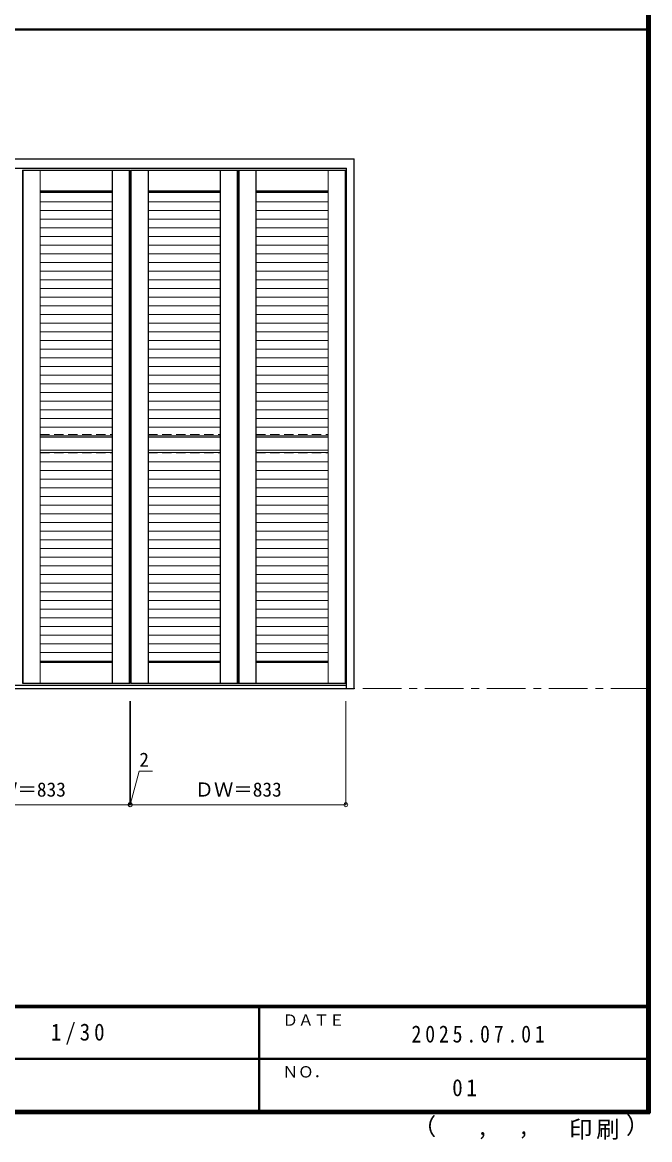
# Model space of a CAD drawing. Units: millimetres, scale not verified. Extents: x -6000 to 5700, y -4307 to 4260.
# Drawn here: x 3273 to 5700, y -4307 to 12 of the extents above; entities that cross this region are included whole.
import ezdxf
from ezdxf.enums import TextEntityAlignment as Align

# ---------------------------------------------------------------- set-up
doc = ezdxf.new("R2010")
doc.units = ezdxf.units.MM
doc.header["$LTSCALE"] = 30
doc.header["$PDMODE"] = 32
doc.header["$PDSIZE"] = 15
doc.linetypes.add('CHAIN1', pattern=[8, 5, -1, 1, -1])
doc.linetypes.add('DASHED1', pattern=[1.8, 1.2, -0.6])
for name, color, linetype, lineweight in [('0-1_通り芯', 7, 'CHAIN1', 18), ('0-2_扉', 3, 'Continuous', 25), ('0-3_仕上げ', 7, 'Continuous', 18), ('0-4_枠', 3, 'Continuous', 25), ('0-B_寸法', 4, 'Continuous', 9), ('F-1_枠', 6, 'Continuous', 40)]:
    doc.layers.add(name, color=color, linetype=linetype, lineweight=lineweight)
doc.layers.add('F-A_文字', color=7, linetype='Continuous')
doc.styles.add('ＭＳ ゴシック', font='')
doc.styles.get('ＭＳ ゴシック').set_extended_font_data('MS Gothic')

msp = doc.modelspace()

# ---------------------------------------------------------------- linework, layer by layer
at = {"layer": '0-1_通り芯'}
msp.add_line((-5490, -2562.5), (5700, -2562.5), dxfattribs=at)
at = {"layer": '0-2_扉'}
for p, q in [((3273.76, -559), (3273.76, -2542)), ((3273.76, -559), (3689.76, -559)), ((3689.76, -559), (3689.76, -2542)), ((3691.76, -559), (3691.76, -2542)), ((3691.76, -559), (4107.76, -559)), ((4107.76, -559), (4107.76, -2542)), ((4108.76, -559), (4524.76, -559)), ((4108.76, -559), (4108.76, -2542)), ((4524.76, -559), (4524.76, -2542)), ((3273.76, -2542), (3689.76, -2542)), ((3691.76, -2542), (4107.76, -2542)), ((4108.76, -2542), (4524.76, -2542))]:
    msp.add_line(p, q, dxfattribs=at)
at = {"layer": '0-3_仕上げ'}
for p, q in [((3276.76, -559), (3276.76, -2542)), ((3341.76, -559), (3341.76, -2542)), ((3342.76, -559), (3342.76, -2542)), ((3620.76, -2542), (3620.76, -559)), ((3621.76, -2542), (3621.76, -559)), ((3686.76, -559), (3686.76, -2542)), ((3694.76, -559), (3694.76, -2542)), ((3759.76, -559), (3759.76, -2542)), ((3760.76, -559), (3760.76, -2542)), ((4038.76, -2542), (4038.76, -559)), ((4039.76, -2542), (4039.76, -559)), ((4104.76, -559), (4104.76, -2542)), ((4111.76, -559), (4111.76, -2542)), ((4176.76, -559), (4176.76, -2542)), ((4177.76, -559), (4177.76, -2542)), ((4455.76, -2542), (4455.76, -559)), ((4456.76, -2542), (4456.76, -559)), ((4521.76, -559), (4521.76, -2542)), ((3620.76, -639), (3342.76, -639)), ((3620.76, -642), (3342.76, -642)), ((3620.76, -645.46), (3342.76, -645.46)), ((4038.76, -639), (3760.76, -639)), ((4038.76, -642), (3760.76, -642)), ((4038.76, -645.46), (3760.76, -645.46)), ((4455.76, -639), (4177.76, -639)), ((4455.76, -642), (4177.76, -642)), ((4455.76, -645.46), (4177.76, -645.46)), ((3620.76, -681.53), (3342.76, -681.53)), ((4038.76, -681.53), (3760.76, -681.53)), ((4455.76, -681.53), (4177.76, -681.53)), ((3620.76, -715.03), (3342.76, -715.03)), ((4038.76, -715.03), (3760.76, -715.03)), ((4455.76, -715.03), (4177.76, -715.03)), ((3620.76, -748.53), (3342.76, -748.53)), ((4038.76, -748.53), (3760.76, -748.53)), ((4455.76, -748.53), (4177.76, -748.53)), ((3620.76, -782.03), (3342.76, -782.03)), ((3620.76, -815.53), (3342.76, -815.53)), ((4038.76, -782.03), (3760.76, -782.03)), ((4038.76, -815.53), (3760.76, -815.53)), ((4455.76, -782.03), (4177.76, -782.03)), ((4455.76, -815.53), (4177.76, -815.53)), ((3620.76, -849.03), (3342.76, -849.03)), ((4038.76, -849.03), (3760.76, -849.03)), ((4455.76, -849.03), (4177.76, -849.03)), ((3620.76, -882.53), (3342.76, -882.53)), ((4038.76, -882.53), (3760.76, -882.53)), ((4455.76, -882.53), (4177.76, -882.53)), ((3620.76, -916.03), (3342.76, -916.03)), ((3620.76, -949.53), (3342.76, -949.53)), ((4038.76, -916.03), (3760.76, -916.03)), ((4038.76, -949.53), (3760.76, -949.53)), ((4455.76, -916.03), (4177.76, -916.03)), ((4455.76, -949.53), (4177.76, -949.53)), ((3620.76, -983.03), (3342.76, -983.03)), ((4038.76, -983.03), (3760.76, -983.03)), ((4455.76, -983.03), (4177.76, -983.03)), ((3620.76, -1016.53), (3342.76, -1016.53)), ((4038.76, -1016.53), (3760.76, -1016.53)), ((4455.76, -1016.53), (4177.76, -1016.53)), ((3620.76, -1050.03), (3342.76, -1050.03)), ((4038.76, -1050.03), (3760.76, -1050.03)), ((4455.76, -1050.03), (4177.76, -1050.03)), ((3620.76, -1083.53), (3342.76, -1083.53)), ((3620.76, -1117.03), (3342.76, -1117.03)), ((4038.76, -1083.53), (3760.76, -1083.53)), ((4038.76, -1117.03), (3760.76, -1117.03)), ((4455.76, -1083.53), (4177.76, -1083.53)), ((4455.76, -1117.03), (4177.76, -1117.03)), ((3620.76, -1150.53), (3342.76, -1150.53)), ((4038.76, -1150.53), (3760.76, -1150.53)), ((4455.76, -1150.53), (4177.76, -1150.53)), ((3620.76, -1184.03), (3342.76, -1184.03)), ((4038.76, -1184.03), (3760.76, -1184.03)), ((4455.76, -1184.03), (4177.76, -1184.03)), ((3620.76, -1217.53), (3342.76, -1217.53)), ((3620.76, -1251.03), (3342.76, -1251.03)), ((4038.76, -1217.53), (3760.76, -1217.53)), ((4038.76, -1251.03), (3760.76, -1251.03)), ((4455.76, -1217.53), (4177.76, -1217.53)), ((4455.76, -1251.03), (4177.76, -1251.03)), ((3620.76, -1284.53), (3342.76, -1284.53)), ((4038.76, -1284.53), (3760.76, -1284.53)), ((4455.76, -1284.53), (4177.76, -1284.53)), ((3620.76, -1318.03), (3342.76, -1318.03)), ((4038.76, -1318.03), (3760.76, -1318.03)), ((4455.76, -1318.03), (4177.76, -1318.03)), ((3620.76, -1351.53), (3342.76, -1351.53)), ((4038.76, -1351.53), (3760.76, -1351.53)), ((4455.76, -1351.53), (4177.76, -1351.53)), ((3620.76, -1385.03), (3342.76, -1385.03)), ((3620.76, -1418.53), (3342.76, -1418.53)), ((4038.76, -1385.03), (3760.76, -1385.03)), ((4038.76, -1418.53), (3760.76, -1418.53)), ((4455.76, -1385.03), (4177.76, -1385.03)), ((4455.76, -1418.53), (4177.76, -1418.53)), ((3620.76, -1452.03), (3342.76, -1452.03)), ((4038.76, -1452.03), (3760.76, -1452.03)), ((4455.76, -1452.03), (4177.76, -1452.03)), ((3620.76, -1485.53), (3342.76, -1485.53)), ((4038.76, -1485.53), (3760.76, -1485.53)), ((4455.76, -1485.53), (4177.76, -1485.53)), ((3620.76, -1519.03), (3342.76, -1519.03)), ((3620.76, -1552.53), (3342.76, -1552.53)), ((4038.76, -1519.03), (3760.76, -1519.03)), ((4038.76, -1552.53), (3760.76, -1552.53)), ((4455.76, -1519.03), (4177.76, -1519.03)), ((4455.76, -1552.53), (4177.76, -1552.53)), ((3620.76, -1586.03), (3342.76, -1586.03)), ((3342.76, -1592), (3620.76, -1592)), ((4038.76, -1586.03), (3760.76, -1586.03)), ((3760.76, -1592), (4038.76, -1592)), ((4455.76, -1586.03), (4177.76, -1586.03)), ((4177.76, -1592), (4455.76, -1592)), ((3342.76, -1641.41), (3620.76, -1641.41)), ((3342.76, -1650.46), (3620.76, -1650.46)), ((3760.76, -1641.41), (4038.76, -1641.41)), ((3760.76, -1650.46), (4038.76, -1650.46)), ((4177.76, -1641.41), (4455.76, -1641.41)), ((4177.76, -1650.46), (4455.76, -1650.46)), ((3342.76, -1686.54), (3620.76, -1686.54)), ((3342.76, -1720.03), (3620.76, -1720.03)), ((3760.76, -1686.54), (4038.76, -1686.54)), ((3760.76, -1720.03), (4038.76, -1720.03)), ((4177.76, -1686.54), (4455.76, -1686.54)), ((4177.76, -1720.03), (4455.76, -1720.03)), ((3342.76, -1753.53), (3620.76, -1753.53)), ((3760.76, -1753.53), (4038.76, -1753.53)), ((4177.76, -1753.53), (4455.76, -1753.53)), ((3342.76, -1787.03), (3620.76, -1787.03)), ((3760.76, -1787.03), (4038.76, -1787.03)), ((4177.76, -1787.03), (4455.76, -1787.03)), ((3342.76, -1820.54), (3620.76, -1820.54)), ((3342.76, -1854.04), (3620.76, -1854.04)), ((3760.76, -1820.54), (4038.76, -1820.54)), ((3760.76, -1854.04), (4038.76, -1854.04)), ((4177.76, -1820.54), (4455.76, -1820.54)), ((4177.76, -1854.04), (4455.76, -1854.04)), ((3342.76, -1887.54), (3620.76, -1887.54)), ((3760.76, -1887.54), (4038.76, -1887.54)), ((4177.76, -1887.54), (4455.76, -1887.54)), ((3342.76, -1921.04), (3620.76, -1921.04)), ((3760.76, -1921.04), (4038.76, -1921.04)), ((4177.76, -1921.04), (4455.76, -1921.04)), ((3342.76, -1954.54), (3620.76, -1954.54)), ((3760.76, -1954.54), (4038.76, -1954.54)), ((4177.76, -1954.54), (4455.76, -1954.54)), ((3342.76, -1988.04), (3620.76, -1988.04)), ((3342.76, -2021.54), (3620.76, -2021.54)), ((3760.76, -1988.04), (4038.76, -1988.04)), ((3760.76, -2021.54), (4038.76, -2021.54)), ((4177.76, -1988.04), (4455.76, -1988.04)), ((4177.76, -2021.54), (4455.76, -2021.54)), ((3342.76, -2055.04), (3620.76, -2055.04)), ((3760.76, -2055.04), (4038.76, -2055.04)), ((4177.76, -2055.04), (4455.76, -2055.04)), ((3342.76, -2088.54), (3620.76, -2088.54)), ((3760.76, -2088.54), (4038.76, -2088.54)), ((4177.76, -2088.54), (4455.76, -2088.54)), ((3342.76, -2122.04), (3620.76, -2122.04)), ((3342.76, -2155.54), (3620.76, -2155.54)), ((3760.76, -2122.04), (4038.76, -2122.04)), ((3760.76, -2155.54), (4038.76, -2155.54)), ((4177.76, -2122.04), (4455.76, -2122.04)), ((4177.76, -2155.54), (4455.76, -2155.54)), ((3342.76, -2189.04), (3620.76, -2189.04)), ((3760.76, -2189.04), (4038.76, -2189.04)), ((4177.76, -2189.04), (4455.76, -2189.04)), ((3342.76, -2222.53), (3620.76, -2222.53)), ((3760.76, -2222.53), (4038.76, -2222.53)), ((4177.76, -2222.53), (4455.76, -2222.53)), ((3342.76, -2256.03), (3620.76, -2256.03)), ((3760.76, -2256.03), (4038.76, -2256.03)), ((4177.76, -2256.03), (4455.76, -2256.03)), ((3342.76, -2289.53), (3620.76, -2289.53)), ((3342.76, -2323.04), (3620.76, -2323.04)), ((3760.76, -2289.53), (4038.76, -2289.53)), ((3760.76, -2323.04), (4038.76, -2323.04)), ((4177.76, -2289.53), (4455.76, -2289.53)), ((4177.76, -2323.04), (4455.76, -2323.04)), ((3342.76, -2356.54), (3620.76, -2356.54)), ((3760.76, -2356.54), (4038.76, -2356.54)), ((4177.76, -2356.54), (4455.76, -2356.54)), ((3342.76, -2390.04), (3620.76, -2390.04)), ((3760.76, -2390.04), (4038.76, -2390.04)), ((4177.76, -2390.04), (4455.76, -2390.04)), ((3342.76, -2423.54), (3620.76, -2423.54)), ((3342.76, -2457.04), (3620.76, -2457.04)), ((3342.76, -2459), (3620.76, -2459)), ((3760.76, -2423.54), (4038.76, -2423.54)), ((3760.76, -2457.04), (4038.76, -2457.04)), ((3760.76, -2459), (4038.76, -2459)), ((4177.76, -2423.54), (4455.76, -2423.54)), ((4177.76, -2457.04), (4455.76, -2457.04)), ((4177.76, -2459), (4455.76, -2459)), ((3342.76, -2462), (3620.76, -2462)), ((3760.76, -2462), (4038.76, -2462)), ((4177.76, -2462), (4455.76, -2462))]:
    msp.add_line(p, q, dxfattribs=at)
at = {"layer": '0-3_仕上げ', "linetype": 'DASHED1'}
for p, q in [((3342.76, -1581.67), (3620.76, -1581.67)), ((3760.76, -1581.67), (4038.76, -1581.67)), ((4177.76, -1581.67), (4455.76, -1581.67)), ((3342.76, -1651.67), (3620.76, -1651.67)), ((3760.76, -1651.67), (4038.76, -1651.67)), ((4177.76, -1651.67), (4455.76, -1651.67))]:
    msp.add_line(p, q, dxfattribs=at)
at = {"layer": '0-4_枠'}
for p, q in [((1154.26, -515.5), (4557.26, -515.5)), ((4557.26, -2562.5), (4557.26, -515.5)), ((1184.26, -551.5), (4527.26, -551.5)), ((4527.26, -2562.5), (4527.26, -551.5)), ((1154.26, -2562.5), (4557.26, -2562.5)), ((1184.26, -2550.5), (4527.26, -2550.5))]:
    msp.add_line(p, q, dxfattribs=at)
at = {"layer": '0-B_寸法'}
for p, q in [((3689.76, -3012.5), (3689.76, -2612.5)), ((3691.76, -3012.5), (3691.76, -2612.5)), ((4524.76, -3012.5), (4524.76, -2612.5)), ((3690.76, -3012.5), (3725.71, -2882.07)), ((3725.71, -2882.07), (3776.49, -2882.07)), ((2856.76, -3012.5), (3689.76, -3012.5)), ((3689.76, -3012.5), (3691.76, -3012.5)), ((3691.76, -3012.5), (4524.76, -3012.5))]:
    msp.add_line(p, q, dxfattribs=at)
at = {"layer": '0-B_寸法', "color": 7}
for p in [(3689.76, -3012.5), (3691.76, -3012.5), (4524.76, -3012.5)]:
    msp.add_point(p, dxfattribs=at)
at = {"layer": 'F-1_枠'}
for p, q in [((5690, 4175), (5690, -4205)), ((5695, 4175), (5695, -4205)), ((5700, 4175), (5700, -4205)), ((-6000, -15.5), (5700, -15.5)), ((5700, -3790), (-6000, -3790)), ((5700, -3795), (-6000, -3795)), ((4190, -3795), (4190, -4195)), ((-150, -3995), (5690, -3995.01)), ((5700, -4195), (-6000, -4195)), ((5700, -4200), (-6000, -4200)), ((5700, -4205), (-6000, -4205))]:
    msp.add_line(p, q, dxfattribs=at)

# ---------------------------------------------------------------- texts
at = {"layer": '0-B_寸法', "color": 7, "style": 'ＭＳ ゴシック'}
for s, p in [('2', (3725.71, -2882.07)), ('ＤＷ＝833', (3104.51, -2997.5)), ('ＤＷ＝833', (3939.51, -2997.5))]:
    msp.add_text(s, height=54.99, dxfattribs=at).set_placement(p, align=Align.BOTTOM_LEFT)
at = {"layer": 'F-A_文字', "style": 'ＭＳ ゴシック'}
for s, height, p in [('ＤＡＴＥ', 43.99, (4280, -3880)), ('ＮＯ．', 43.99, (4280, -4080)), ('（', 65.98, (4784.03, -4308.31)), ('）', 65.98, (5608.4, -4304.13)), (',', 65.98, (5190.2, -4305.53)), (',', 65.98, (5031.28, -4308.31))]:
    msp.add_text(s, height=height, dxfattribs=at).set_placement(p, align=Align.BOTTOM_LEFT)
at = {"layer": 'F-A_文字', "char_height": 65.98, "attachment_point": 7, "style": 'ＭＳ ゴシック'}
for s, insert in [('\\T1.38;\\W0.9;1/30', (3383.75, -3940)), ('\\T1.39;\\W0.85;2025.07.01', (4778.75, -3932.5)), ('\\T1.36;\\W0.9;01', (4936.25, -4140)), ('\\T1.17;印刷', (5388.15, -4306.92))]:
    msp.add_mtext(s, dxfattribs=dict(at, insert=insert))

doc.saveas('drawing.dxf')
